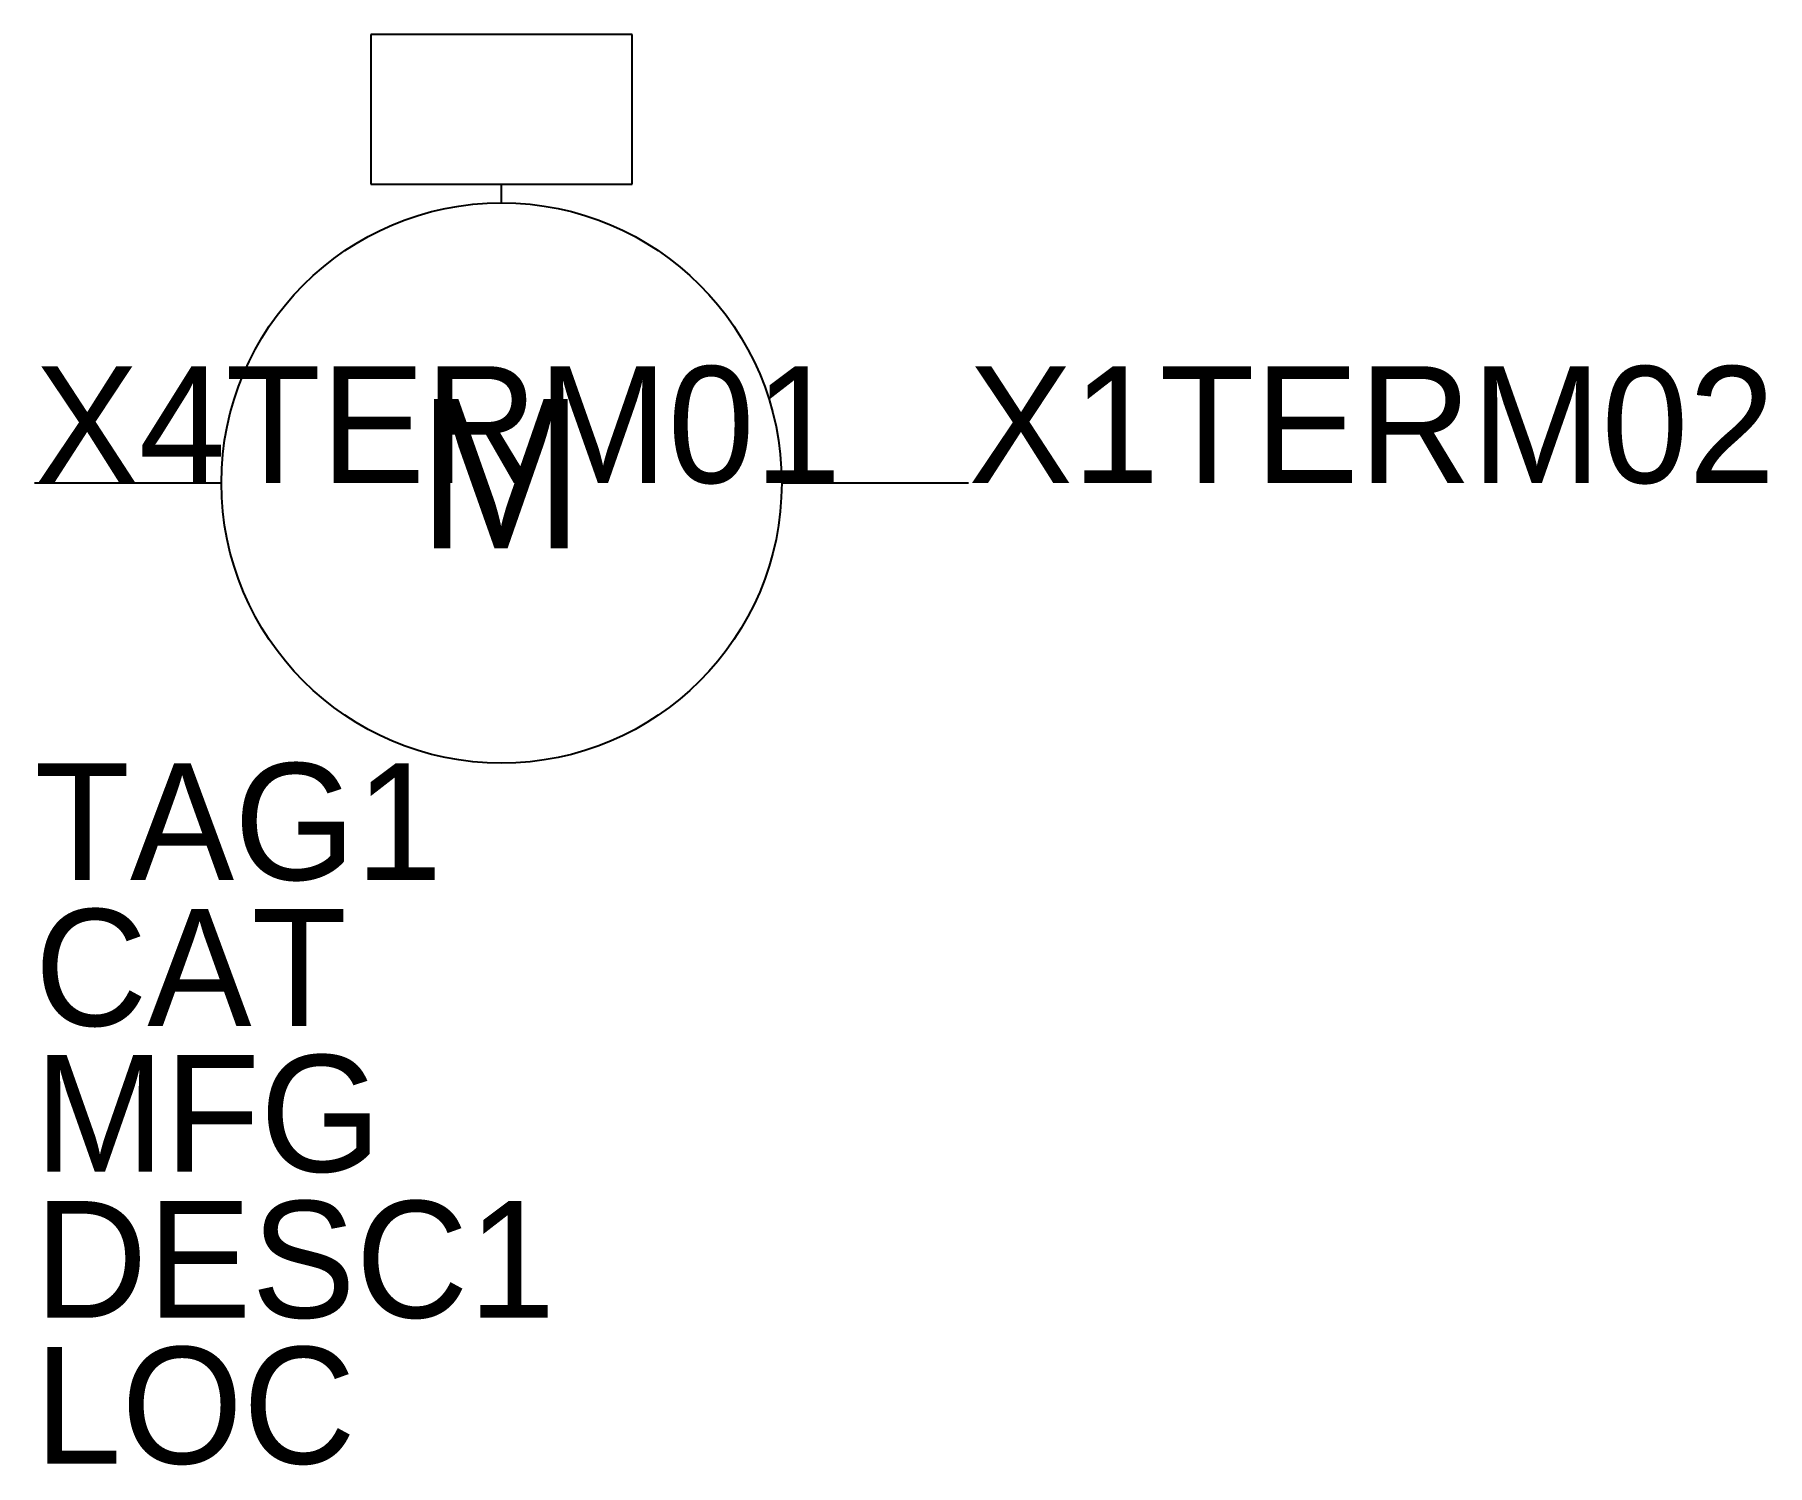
# Model space of a CAD drawing. Extents: x -0.5 to 1.36, y -1.05 to 0.48.
import ezdxf

# ---------------------------------------------------------------- set-up
doc = ezdxf.new("R2010")
doc.units = 0
doc.layers.get('0').update_dxf_attribs({"linetype": 'CONTINUOUS'})

msp = doc.modelspace()

# ---------------------------------------------------------------- linework, layer by layer
for p, q in [((0.14, 0.48), (-0.14, 0.48)), ((-0.14, 0.48), (-0.14, 0.32)), ((0.14, 0.32), (0.14, 0.48)), ((-0.14, 0.32), (0.14, 0.32)), ((0, 0.3), (0, 0.32)), ((-0.5, 0), (-0.3, 0)), ((0.3, 0), (0.5, 0))]:
    msp.add_line(p, q)
msp.add_circle((0, 0), 0.3)

# ---------------------------------------------------------------- texts
at = {"flags": 1}
for tag, p in [('X4TERM01', (-0.5, 0)), ('X1TERM02', (0.5, 0))]:
    msp.add_attdef(tag, p, '', height=0.125, dxfattribs=at)
for tag, p in [('TAG1', (-0.5, -0.425)), ('CAT', (-0.5, -0.58125)), ('MFG', (-0.5, -0.7375)), ('DESC1', (-0.5, -0.89375)), ('LOC', (-0.5, -1.05))]:
    msp.add_attdef(tag, p, '', height=0.125)
at = {"layer": '0.0'}
msp.add_text('M', height=0.16, dxfattribs=at).set_placement((-0.09, -0.07))

doc.saveas('drawing.dxf')
